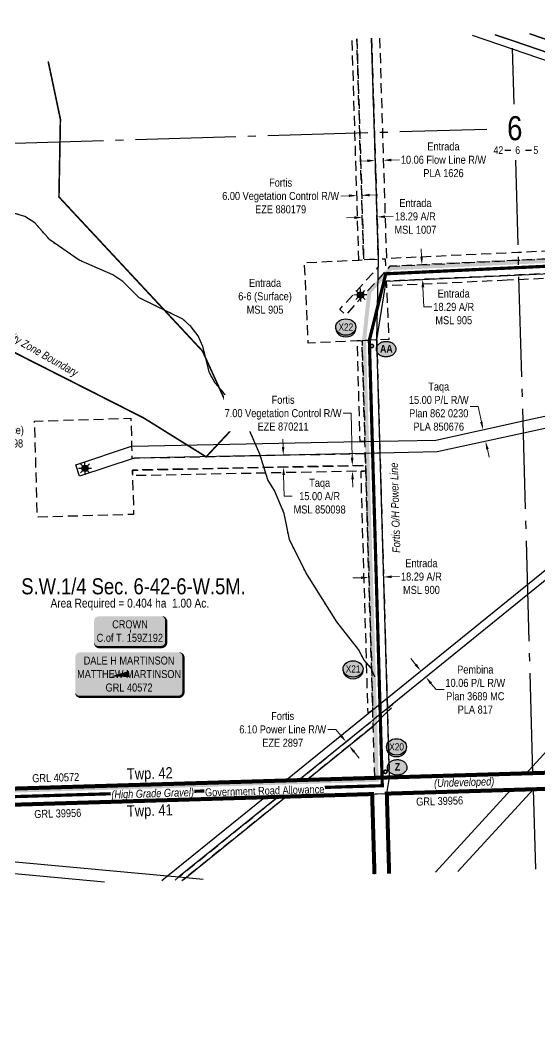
# Model space of a CAD drawing. Extents: x 632269 to 650517, y 5825252 to 5832959.
# Drawn here: x 644818 to 645466, y 5827547 to 5828815 of the extents above; entities that cross this region are included whole.
import ezdxf
from ezdxf.enums import TextEntityAlignment as Align

# ---------------------------------------------------------------- set-up
doc = ezdxf.new("R2010")
doc.units = 0
doc.header["$LTSCALE"] = 5
doc.header["$PDMODE"] = 35
doc.header["$PDSIZE"] = 10
for name, pattern in [('CENTERLINEX3', [5, 2.5, -1, 0.5, -1]), ('DASHDOT2', [12.7, 6.35, -3.175, 0, -3.175]), ('foc-ACCESSROAD', [3.75, 2.5, -1.25]), ('foc-FLOWLINE', [3.75, 2.5, -1.25]), ('foc-QUARTERLINE', [33, 25, -3, 2, -3]), ('foc-WHEELTRACKS', [2, 0.4, -1.6])]:
    doc.linetypes.add(name, pattern=pattern)
doc.layers.get('Defpoints').update_dxf_attribs({"color": 9})
for name, color, linetype in [('10', 1, 'Continuous'), ('9', 3, 'Continuous'), ('AS-OWNER', 7, 'Continuous'), ('AS-POWER', 104, 'foc-POWER'), ('AS-POWER-T', 104, 'Continuous'), ('AS-ROADS', 254, 'Continuous'), ('AS-WILDLIFE', 131, 'DASHDOT2'), ('C-RW', 13, 'Continuous'), ('C-SYMBOL', 7, 'Continuous'), ('C-WS-S', 8, 'Continuous'), ('D-TXT', 6, 'Continuous'), ('F-AR', 190, 'foc-ACCESSROAD'), ('F-EZE', 190, 'foc-FLOWLINE'), ('F-FLOWLINE', 190, 'foc-FLOWLINE'), ('F-RW', 190, 'Continuous'), ('F-WS', 190, 'foc-ACCESSROAD'), ('L-AREAREQUIRED', 7, 'Continuous'), ('L-ROAD-T', 7, 'Continuous'), ('L-SEC', 7, 'Continuous'), ('L-SECLBL', 7, 'Continuous'), ('L-SECQ', 8, 'foc-QUARTERLINE'), ('P-CROSSINGS', 250, 'Continuous'), ('P-PROPOSED-WL1', 10, 'Continuous'), ('P-STATION', 7, 'Continuous'), ('T-WATER-P3', 160, 'foc-WHEELTRACKS')]:
    doc.layers.add(name, color=color, linetype=linetype)
doc.layers.add('AS-TRAPPER BOUNDARY', color=7, linetype='CENTERLINEX3', true_color=0xb85c00, transparency=0.6)
doc.layers.add('AS-TRAPPER-T', color=7, linetype='Continuous', true_color=0xc26100)
doc.layers.add('P-PROPOSED-WL4', color=7, linetype='Continuous', true_color=0x5b5bc8)
for name, color, linetype, lineweight in [('F-AR-T', 190, 'Continuous', 9), ('F-EZE-T', 190, 'Continuous', 9), ('F-FLOWLINE-T', 190, 'Continuous', 9), ('F-RW-T', 190, 'Continuous', 9), ('F-WS-T', 190, 'Continuous', 9), ('T-TEXT', 48, 'Continuous', 18)]:
    doc.layers.add(name, color=color, linetype=linetype, lineweight=lineweight)
doc.styles.add('100L', font='ARIALN.TTF', dxfattribs={"height": 11})
doc.styles.add('175L', font='ARIALN.TTF', dxfattribs={"height": 20})
doc.styles.add('240', font='ARIALN.TTF', dxfattribs={"height": 30})
doc.styles.add('80', font='ARIALN.TTF', dxfattribs={"height": 10})
doc.styles.add('80CG', font='ARIALN.TTF', dxfattribs={"height": 10})
doc.styles.add('80L', font='ARIALN.TTF', dxfattribs={"height": 10})
doc.styles.add('80LS', font='ARIALNI.TTF', dxfattribs={"height": 10})
doc.styles.add('BOLD', font='ARIALNB.TTF')
doc.styles.add('Crossing', font='ARIALN.TTF', dxfattribs={"height": 10})
doc.styles.add('foc-LtypeFont', font='ARIALN.TTF', dxfattribs={"height": 7.35})
doc.styles.add('SIMPLEX', font='ARIALN.TTF')
doc.linetypes.add('foc-POWER', pattern='A,6,-1,["P",foc-LtypeFont,S=0.2,R=0,X=-0.625,Y=-0.75],-1.24,4', length=12.24)
doc.linetypes.add('foc-POWER-NOLINE', pattern='A,0,-4,["P",foc-LtypeFont,S=0.2,R=0,X=-0.625,Y=-0.75],-8.24', length=12.24)
doc.linetypes.add('foc-TOPO-flowdirection-NOLINE', pattern='A,0,[">",foc-LtypeFont,S=0.3,R=0,X=0,Y=-0.945],-20,[">",foc-LtypeFont,S=0.3,R=0,X=0,Y=-0.945],0', length=20)
doc.dimstyles.new('Compass 5 000', dxfattribs={"dimscale": 5, "dimtxt": 9, "dimasz": 2, "dimexe": 0.2, "dimexo": 0.0625, "dimgap": 0.5, "dimtad": 0, "dimtih": 1, "dimtoh": 1, "dimzin": 0, "dimdsep": 46, "dimtxsty": '80CG', "dimcen": 0.1, "dimse1": 1, "dimse2": 1, "dimclrd": 256, "dimclrt": 256, "dimaunit": 1, "dimadec": 4, "dimazin": 0, "dimtfac": 0.06, "dimtofl": 0, "dimtmove": 0, "dimatfit": 1, "dimfxl": 0.2, "dimtolj": 1, "dimtzin": 0, "dimlwd": -1, "dimarcsym": 0})

# ---------------------------------------------------------------- blocks, each defined once
blk = doc.blocks.new('L-SECLBL')
at = {"layer": '9', "color": 7}
for p, q in [((-5.1, -27.8), (-12.3, -27.8)), ((20.7, -27.8), (13.5, -27.8))]:
    blk.add_line(p, q, dxfattribs=at)
at = {"layer": '10', "color": 2, "style": 'SIMPLEX'}
blk.add_attdef('SEC', text='', height=30, dxfattribs=at).set_placement((0, 0), align=Align.MIDDLE)
at = {"layer": '10', "color": 5, "style": '80L'}
blk.add_attdef('TWP', text='', height=9.5, dxfattribs=at).set_placement((-14.4, -27.4), align=Align.MIDDLE_RIGHT)
blk.add_attdef('RGE', text='', height=9.5, dxfattribs=at).set_placement((3.6, -27.4), align=Align.MIDDLE_CENTER)
blk.add_attdef('MER', text='', height=9.5, dxfattribs=at).set_placement((23.2, -27.4), align=Align.MIDDLE_LEFT)
blk = doc.blocks.new('*D429')
at = {"layer": 'Defpoints', "color": 0, "transparency": 16777216}
for p in [(645224.2, 5827914.1), (645224.3, 5827914.2), (645228, 5827909.4)]:
    blk.add_point(p, dxfattribs=at)
at = {"layer": 'F-RW-T', "transparency": 16777216}
for p, q in [((645211.7, 5827929.7), (645201.7, 5827929.7)), ((645218, 5827922), (645211.7, 5827929.7)), ((645234.4, 5827901.7), (645240.7, 5827893.9))]:
    blk.add_line(p, q, dxfattribs=at)
for points in [[(645219.3, 5827923), (645216.7, 5827920.9), (645224.3, 5827914.2)], [(645235.7, 5827902.7), (645233.1, 5827900.6), (645228.1, 5827909.4)]]:
    blk.add_solid(points, dxfattribs=at)
at = {"layer": 'F-RW-T', "transparency": 16777216, "insert": (645145.3, 5827929.7), "char_height": 10, "attachment_point": 5, "style": '80CG'}
blk.add_mtext('\\A1;Fortis\\P6.10 Power Line R/W\\PEZE 2897', dxfattribs=at)
blk = doc.blocks.new('*D444')
at = {"layer": 'Defpoints', "color": 0, "transparency": 16777216}
for p in [(645144.2, 5828257.2), (645144.3, 5828250.2), (645232.3, 5828252)]:
    blk.add_point(p, dxfattribs=at)
at = {"layer": 'F-EZE-T', "transparency": 16777216}
for p, q in [((645230.9, 5828324.5), (645220.9, 5828324.5)), ((645232, 5828269), (645230.9, 5828324.5)), ((645232.5, 5828242), (645232.7, 5828232))]:
    blk.add_line(p, q, dxfattribs=at)
for points in [[(645233.6, 5828269), (645230.3, 5828268.9), (645232.2, 5828259)], [(645234.2, 5828242), (645230.8, 5828241.9), (645232.3, 5828252)]]:
    blk.add_solid(points, dxfattribs=at)
at = {"layer": 'F-EZE-T', "transparency": 16777216, "insert": (645145.8, 5828324.5), "char_height": 10, "attachment_point": 5, "style": '80CG', "bg_fill": 3, "box_fill_scale": 1.1, "bg_fill_color": 256, "bg_fill_true_color": 13158600, "bg_fill_transparency": 0}
blk.add_mtext('\\A1;Fortis\\P7.00 Vegetation Control R/W\\PEZE 870211', dxfattribs=at)
blk = doc.blocks.new('*D457')
at = {"layer": 'Defpoints', "color": 0, "transparency": 16777216}
for p in [(645237.9, 5828596.3), (645237.9, 5828593.9), (645243.9, 5828594.1)]:
    blk.add_point(p, dxfattribs=at)
at = {"layer": 'F-EZE-T', "transparency": 16777216}
for p, q in [((645227.9, 5828596), (645217.9, 5828595.7)), ((645253.8, 5828596.8), (645263.8, 5828597.1))]:
    blk.add_line(p, q, dxfattribs=at)
for points in [[(645227.8, 5828597.7), (645227.9, 5828594.4), (645237.9, 5828596.3)], [(645253.8, 5828598.5), (645253.9, 5828595.2), (645243.9, 5828596.5)]]:
    blk.add_solid(points, dxfattribs=at)
at = {"layer": 'F-EZE-T', "transparency": 16777216, "insert": (645142.7, 5828595.7), "char_height": 10, "attachment_point": 5, "style": '80CG'}
blk.add_mtext('\\A1;Fortis\\P6.00 Vegetation Control R/W\\PEZE 880179', dxfattribs=at)
blk = doc.blocks.new('*D505')
at = {"layer": 'Defpoints', "color": 0, "transparency": 16777216}
for p in [(645252.9, 5828117), (645271.2, 5828120), (645271.2, 5828117.5)]:
    blk.add_point(p, dxfattribs=at)
at = {"layer": 'F-AR-T', "transparency": 16777216}
for p, q in [((645242.9, 5828119.1), (645232.9, 5828118.8)), ((645281.2, 5828120.3), (645291.1, 5828120.5))]:
    blk.add_line(p, q, dxfattribs=at)
for points in [[(645242.8, 5828120.8), (645242.9, 5828117.5), (645252.9, 5828119.4)], [(645281.1, 5828121.9), (645281.2, 5828118.6), (645271.2, 5828120)]]:
    blk.add_solid(points, dxfattribs=at)
at = {"layer": 'F-AR-T', "transparency": 16777216, "insert": (645318.4, 5828120.5), "char_height": 10, "attachment_point": 5, "style": '80CG'}
blk.add_mtext('\\A1;Entrada\\P18.29 A/R\\PMSL 900', dxfattribs=at)
blk = doc.blocks.new('*D506')
at = {"layer": 'Defpoints', "color": 0, "transparency": 16777216}
for p in [(645339.6, 5828510.8), (645319.8, 5828491.6), (645340.4, 5828492.5)]:
    blk.add_point(p, dxfattribs=at)
at = {"layer": 'F-AR-T', "transparency": 16777216}
for p, q in [((645318.5, 5828519.8), (645318.1, 5828529.8)), ((645320.3, 5828481.6), (645321.5, 5828457.2)), ((645321.5, 5828457.2), (645331.5, 5828457.2))]:
    blk.add_line(p, q, dxfattribs=at)
for points in [[(645320.2, 5828519.9), (645316.9, 5828519.8), (645319, 5828509.9)], [(645322, 5828481.7), (645318.6, 5828481.5), (645319.8, 5828491.6)]]:
    blk.add_solid(points, dxfattribs=at)
at = {"layer": 'F-AR-T', "transparency": 16777216, "insert": (645358.7, 5828457.2), "char_height": 10, "attachment_point": 5, "style": '80CG'}
blk.add_mtext('\\A1;Entrada\\P18.29 A/R\\PMSL 905', dxfattribs=at)
blk = doc.blocks.new('*D509')
at = {"layer": 'Defpoints', "color": 0, "transparency": 16777216}
for p in [(645244.5, 5828574.3), (645262.8, 5828574.9), (645263, 5828569.6)]:
    blk.add_point(p, dxfattribs=at)
at = {"layer": 'F-AR-T', "transparency": 16777216}
for p, q in [((645273, 5828569.9), (645283, 5828570.2)), ((645234.7, 5828568.7), (645224.7, 5828568.4))]:
    blk.add_line(p, q, dxfattribs=at)
for points in [[(645234.7, 5828570.4), (645234.8, 5828567), (645244.7, 5828569)], [(645272.9, 5828571.5), (645273, 5828568.2), (645263, 5828569.6)]]:
    blk.add_solid(points, dxfattribs=at)
at = {"layer": 'F-AR-T', "transparency": 16777216, "insert": (645310.9, 5828570.2), "char_height": 10, "attachment_point": 5, "style": '80CG'}
blk.add_mtext('\\A1;Entrada\\P18.29 A/R\\PMSL 1007', dxfattribs=at)
blk = doc.blocks.new('*D535')
at = {"layer": 'Defpoints', "color": 0, "transparency": 16777216}
for p in [(645129, 5828271.9), (645129.3, 5828256.9), (645146.3, 5828257.2)]:
    blk.add_point(p, dxfattribs=at)
at = {"layer": 'F-AR-T', "transparency": 16777216}
for p, q in [((645145.8, 5828282.2), (645145.6, 5828292.2)), ((645146.5, 5828247.2), (645147.1, 5828220.9)), ((645147.1, 5828220.9), (645157.1, 5828220.9))]:
    blk.add_line(p, q, dxfattribs=at)
for points in [[(645147.5, 5828282.3), (645144.2, 5828282.2), (645146, 5828272.2)], [(645148.2, 5828247.3), (645144.9, 5828247.2), (645146.3, 5828257.2)]]:
    blk.add_solid(points, dxfattribs=at)
at = {"layer": 'F-AR-T', "transparency": 16777216, "insert": (645191.4, 5828220.9), "char_height": 10, "attachment_point": 5, "style": '80CG'}
blk.add_mtext('\\A1;Taqa\\P15.00 A/R\\PMSL 850098', dxfattribs=at)
blk = doc.blocks.new('*D545')
at = {"layer": 'Defpoints', "color": 0, "transparency": 16777216}
for p in [(645349.3, 5828028.5), (645355.7, 5828020.7), (645324, 5827995)]:
    blk.add_point(p, dxfattribs=at)
at = {"layer": 'F-RW-T', "transparency": 16777216}
for p, q in [((645311.3, 5828010.5), (645305.1, 5828018.3)), ((645330.3, 5827987.2), (645336.6, 5827979.4)), ((645336.6, 5827979.4), (645346.6, 5827979.4))]:
    blk.add_line(p, q, dxfattribs=at)
for points in [[(645312.6, 5828011.6), (645310.1, 5828009.5), (645317.6, 5828002.8)], [(645331.6, 5827988.2), (645329, 5827986.1), (645324, 5827995)]]:
    blk.add_solid(points, dxfattribs=at)
at = {"layer": 'F-RW-T', "transparency": 16777216, "insert": (645385.6, 5827979.4), "char_height": 10, "attachment_point": 5, "style": '80CG'}
blk.add_mtext('\\A1;Pembina\\P10.06 P/L R/W\\PPlan 3689 MC\\PPLA 817', dxfattribs=at)
blk = doc.blocks.new('*D563')
at = {"layer": 'Defpoints', "color": 0, "transparency": 16777216}
for p in [(645260.9, 5828637.9), (645270.9, 5828640.3), (645270.9, 5828638.2)]:
    blk.add_point(p, dxfattribs=at)
at = {"layer": 'F-FLOWLINE-T', "transparency": 16777216}
for p, q in [((645250.8, 5828639.7), (645240.8, 5828639.4)), ((645280.9, 5828640.6), (645290.9, 5828640.9))]:
    blk.add_line(p, q, dxfattribs=at)
for points in [[(645250.8, 5828641.4), (645250.9, 5828638), (645260.8, 5828640)], [(645280.8, 5828642.3), (645280.9, 5828639), (645270.9, 5828640.3)]]:
    blk.add_solid(points, dxfattribs=at)
at = {"layer": 'F-FLOWLINE-T', "transparency": 16777216, "insert": (645345.9, 5828640.9), "char_height": 10, "attachment_point": 5, "style": '80CG'}
blk.add_mtext('\\A1;Entrada\\P10.06 Flow Line R/W\\PPLA 1626', dxfattribs=at)
blk = doc.blocks.new('*D678')
at = {"layer": 'Defpoints', "color": 0, "transparency": 16777216}
for p in [(645395.3, 5828304), (645396.5, 5828304.2), (645399.7, 5828289.5)]:
    blk.add_point(p, dxfattribs=at)
at = {"layer": 'F-RW-T', "transparency": 16777216}
for p, q in [((645389.1, 5828332.7), (645379.1, 5828332.7)), ((645393.2, 5828313.7), (645389.1, 5828332.7)), ((645400.7, 5828279.5), (645402.8, 5828269.8))]:
    blk.add_line(p, q, dxfattribs=at)
for points in [[(645394.8, 5828314.1), (645391.6, 5828313.4), (645395.3, 5828304)], [(645402.3, 5828279.9), (645399, 5828279.2), (645398.5, 5828289.3)]]:
    blk.add_solid(points, dxfattribs=at)
at = {"layer": 'F-RW-T', "transparency": 16777216, "insert": (645340, 5828332.7), "char_height": 10, "attachment_point": 5, "style": '80CG'}
blk.add_mtext('\\A1;Taqa\\P15.00 P/L R/W\\PPlan 862 0230\\PPLA 850676', dxfattribs=at)
blk = doc.blocks.new('GAS')
h = blk.add_hatch(color=255)
h.dxf.hatch_style = 1
edge = h.paths.add_edge_path()
edge.add_arc((0, 0), 0.9, 0, 360)
for p, q in [((-0.81, 0), (-1.62, 0)), ((-0.57, 0.57), (-1.14, 1.14)), ((0, 0.81), (0, 1.62)), ((0.57, 0.57), (1.14, 1.14)), ((1.62, 0), (0.81, 0)), ((-0.57, -0.57), (-1.14, -1.14)), ((0, -0.81), (0, -1.62)), ((1.14, -1.14), (0.57, -0.57))]:
    blk.add_line(p, q)
blk.add_circle((0, 0), 0.8)
blk = doc.blocks.new('AA')
at = {"const_width": 4}
blk.add_lwpolyline([(-1, 0, 1), (1, 0, 1)], format="xyb", close=True, dxfattribs=at)
blk.add_circle((0, 0), 2)
blk = doc.blocks.new('Route_Letters')
h = blk.add_hatch(color=255)
h.dxf.hatch_style = 1
edge = h.paths.add_edge_path()
edge.add_ellipse((-0.1, 0.5), major_axis=(-12, 0), ratio=0.789318, start_angle=0, end_angle=360)
at = {"color": 5}
blk.add_open_spline([(-12.3, 0.5), (-12.3, -0.3), (-12.2, -1), (-11.7, -2.8), (-11.1, -3.9), (-9.6, -5.8), (-8.5, -6.7), (-6.2, -8), (-4.9, -8.5), (-2.1, -9.2), (-0.7, -9.3), (2.2, -9.1), (3.6, -8.8), (6.3, -7.9), (7.5, -7.2), (9.5, -5.6), (10.4, -4.6), (11.6, -2.5), (12, -1.4), (12.2, 0.9), (12, 2.1), (11.2, 4.3), (10.5, 5.4), (8.8, 7.2), (7.7, 8), (5.3, 9.2), (3.9, 9.7), (1.1, 10.2), (-0.4, 10.2), (-3.2, 9.9), (-4.6, 9.6), (-7.2, 8.5), (-8.3, 7.7), (-10.2, 6), (-11, 5), (-12, 2.9), (-12.3, 1.7), (-12.3, 0.5), (-12.3, 0.5), (-12.3, 0.5)], degree=3, knots=[0, 0, 0, 0, 0.219529, 0.219529, 0.575727, 0.575727, 0.931924, 0.931924, 1.288121, 1.288121, 1.644318, 1.644318, 2.000515, 2.000515, 2.356712, 2.356712, 2.712909, 2.712909, 3.069107, 3.069107, 3.425304, 3.425304, 3.781501, 3.781501, 4.137698, 4.137698, 4.493895, 4.493895, 4.850092, 4.850092, 5.20629, 5.20629, 5.562487, 5.562487, 5.918684, 5.918684, 6.274881, 6.274881, 6.283185, 6.283185, 6.283185, 6.283185], dxfattribs=at)
at = {"color": 14, "style": 'BOLD'}
blk.add_attdef('A', text='', height=9.5, dxfattribs=at).set_placement((0.2, 1), align=Align.MIDDLE)
blk = doc.blocks.new('*U773')
h = blk.add_hatch(color=59)
edge = h.paths.add_edge_path()
edge.add_line((-39, -20), (39, -20))
edge.add_arc((39, -14), 6, 270, 360)
edge.add_line((45, -14), (45, 12.5))
edge.add_arc((39, 12.5), 6, 0, 90)
edge.add_line((39, 18.5), (-39, 18.5))
edge.add_arc((-39, 12.5), 6, 90, 180)
edge.add_line((-45, 12.5), (-45, -14))
edge.add_arc((-39, -14), 6, 180, 270)
at = {"color": 1, "flags": 128}
blk.add_lwpolyline([(-39, -20, 3, 3, 0), (39, -20, 3, 3, 0.414214), (45, -14, 3, 3, 0), (45, 12.5, 3, 0, 0.414214), (39, 18.5, 0, 0, 0), (-39, 18.5, 0, 0, 0.414214), (-45, 12.5, 0, 0, 0), (-45, -14, 0, 3, 0.414214)], format="xyseb", close=True, dxfattribs=at)
blk.add_lwpolyline([(1.3, -0.1, 0, 7.5, 0), (0, 0, 0, 0, 0)], format="xyseb", dxfattribs=at)
at = {"color": 1, "style": '80'}
blk.add_attdef('ENTER_TEXT_001', (-37, -5), '', height=10, dxfattribs=at)
blk = doc.blocks.new('*U831')
h = blk.add_hatch(color=59)
edge = h.paths.add_edge_path()
edge.add_line((-61.5, -28.5), (61.5, -28.5))
edge.add_arc((61.5, -22.5), 6, 270, 360)
edge.add_line((67.5, -22.5), (67.5, 21))
edge.add_arc((61.5, 21), 6, 0, 90)
edge.add_line((61.5, 27), (-61.5, 27))
edge.add_arc((-61.5, 21), 6, 90, 180)
edge.add_line((-67.5, 21), (-67.5, -22.5))
edge.add_arc((-61.5, -22.5), 6, 180, 270)
at = {"color": 1, "flags": 128}
blk.add_lwpolyline([(-61.5, -28.5, 3, 3, 0), (61.5, -28.5, 3, 3, 0.414214), (67.5, -22.5, 3, 3, 0), (67.5, 21, 3, 0, 0.414214), (61.5, 27, 0, 0, 0), (-61.5, 27, 0, 0, 0.414214), (-67.5, 21, 0, 0, 0), (-67.5, -22.5, 0, 3, 0.414214)], format="xyseb", close=True, dxfattribs=at)
blk.add_lwpolyline([(-23.6, -3, 0, 7.5, 0), (0, 0, 0, 0, 0)], format="xyseb", dxfattribs=at)
at = {"color": 1, "style": '80'}
blk.add_attdef('ENTER_TEXT_001', (-37, -5), '', height=10, dxfattribs=at)
blk = doc.blocks.new('xing2')
h = blk.add_hatch(color=50)
h.dxf.hatch_style = 1
edge = h.paths.add_edge_path()
edge.add_ellipse((0, 0), major_axis=(-12.5, 0), ratio=0.816297, start_angle=0, end_angle=360)
h = blk.add_hatch(color=250)
h.dxf.hatch_style = 1
edge = h.paths.add_edge_path()
edge.add_ellipse((0, -2), major_axis=(-12.5, 0), ratio=0.816297, start_angle=0, end_angle=180)
edge.add_line((12.5, -2), (12.5, 0))
edge.add_ellipse((0, 0), major_axis=(-12.5, 0), ratio=0.816297, start_angle=0, end_angle=180, ccw=False)
edge.add_line((-12.5, 0), (-12.5, -2))
at = {"color": 250}
blk.add_ellipse((0, 0), major_axis=(-12.5, 0), ratio=0.816297, dxfattribs=at)
blk.add_ellipse((0, -2), major_axis=(-12.5, 0), ratio=0.816297, start_param=0, end_param=3.141593, dxfattribs=at)
at = {"color": 250, "style": 'Crossing'}
blk.add_attdef('CROSSING', text='', height=9, dxfattribs=at).set_placement((0.1, 0), align=Align.MIDDLE_CENTER)
at = {"color": 250, "style": 'Crossing', "flags": 1}
for tag, p in [('OWNER', (0.1, -12.5)), ('DESCRIPTION', (0.1, -25.8)), ('LOCATION', (0.1, -39.3)), ('DWG_REF', (0.1, -52.8))]:
    blk.add_attdef(tag, text='', height=9, dxfattribs=at).set_placement(p, align=Align.MIDDLE_CENTER)

msp = doc.modelspace()

# ---------------------------------------------------------------- hatches: boundary and pattern name
at = {"layer": 'P-PROPOSED-WL1', "linetype": 'Continuous'}
h = msp.add_hatch(color=256, dxfattribs=at)
h.dxf.hatch_style = 1
h.paths.add_polyline_path([(645260.123, 5827869.226), (645258.247, 5827933.855), (645258.024, 5827941.526), (645257.657, 5827954.171), (645249.005, 5828252.285), (645248.802, 5828259.287), (645248.366, 5828274.291), (645247.931, 5828289.274), (645244.277, 5828415.175), (645250.963, 5828477.039), (645279.135, 5828507.983), (645424.327, 5828514.792), (645968.664, 5828540.319), (645977.07, 5828540.715), (646077.939, 5828536.941), (646092.702, 5828537.224), (646102.752, 5828537.418), (646157.951, 5828538.479), (646168.009, 5828538.673), (646229.083, 5828539.848), (646229.318, 5828534.854), (646168.106, 5828533.676), (646158.047, 5828533.482), (646102.849, 5828532.421), (646092.798, 5828532.227), (646077.894, 5828531.941), (645977.094, 5828535.712), (645968.898, 5828535.326), (645424.562, 5828509.799), (645281.437, 5828503.087), (645255.757, 5828474.881), (645249.283, 5828414.978), (645252.928, 5828289.419), (645253.363, 5828274.436), (645253.798, 5828259.432), (645254.001, 5828252.43), (645262.653, 5827954.316), (645263.02, 5827941.671), (645263.243, 5827934), (645265.119, 5827869.374)])
at = {"layer": 'P-PROPOSED-WL4', "linetype": 'Continuous'}
h = msp.add_hatch(color=256, dxfattribs=at)
h.dxf.hatch_style = 1
h.paths.add_polyline_path([(645265.264, 5827864.36), (644655.672, 5827846.257), (644635.606, 5827845.66), (644520.545, 5827842.553), (644520.969, 5827827.441), (644515.973, 5827827.297), (644515.409, 5827847.415), (644635.465, 5827850.657), (644655.524, 5827851.253), (645265.119, 5827869.374)])

# ---------------------------------------------------------------- linework, layer by layer
at = {"layer": 'AS-POWER', "flags": 128}
for points in [[(645262.562, 5828416.032), (645264.619, 5828516.891), (645256.155, 5828792.608)], [(645278.097, 5827749.623), (645275.196, 5827849.536), (645278.416, 5827869.753), (645262.562, 5828416.032), (645274.376, 5828489.44), (645977.921, 5828522.435), (646078.835, 5828518.654), (646229.942, 5828521.561), (646837.529, 5828524.065), (647693.799, 5828545.378), (647712.46, 5828531.032), (647862.97, 5828533.564), (648441.582, 5828538.635), (648533.048, 5828541.172), (648689.643, 5828543.355), (649051.068, 5828545.226), (649100.606, 5828544.114), (649184.702, 5828540.199), (649294.76, 5828639.407), (649513.959, 5828641.249)]]:
    msp.add_lwpolyline(points, dxfattribs=at)
at = {"layer": 'AS-POWER', "linetype": 'foc-POWER-NOLINE', "flags": 128}
msp.add_lwpolyline([(645175.376, 5827866.686), (645258.247, 5827933.855), (645276.024, 5827952.186)], dxfattribs=at)
at = {"layer": 'AS-ROADS', "const_width": 3.999, "flags": 128}
msp.add_lwpolyline([(646250.046, 5828530.384), (646229.766, 5828530.706), (646078.659, 5828527.8), (645977.493, 5828531.572), (645273.947, 5828498.577), (645253.419, 5828415.604), (645269.568, 5827859.442), (644635.722, 5827840.6), (644533.25, 5827837.825), (644536.772, 5827707.745), (644474.225, 5827661.409), (644390.099, 5827536.894), (644409.185, 5826874.702), (644412.309, 5826762.743), (644396.172, 5826762.419), (643862.692, 5826751.716), (643799.269, 5826750.442), (643782.899, 5826750.114), (643722.317, 5826748.879), (643604.539, 5826745.622), (643057.303, 5826167.253)], dxfattribs=at)
at = {"layer": 'AS-TRAPPER BOUNDARY', "const_width": 4.998, "flags": 128}
msp.add_lwpolyline([(645278.097, 5827749.623), (645275.196, 5827849.536), (645458.114, 5827854.986), (646058.875, 5827872.834), (646063.316, 5827771.854)], dxfattribs=at)
at = {"layer": 'AS-WILDLIFE', "const_width": 1.999, "flags": 128}
msp.add_lwpolyline([(644852.69, 5828763.7), (644857.313, 5828742), (644867.938, 5828691.5), (644866.125, 5828594.5), (645045.312, 5828402), (645045.937, 5828400.5), (645072.75, 5828341.5), (645075.5, 5828324.5), (645079.188, 5828301.5), (645049.75, 5828270), (645039.375, 5828276.5), (644972, 5828318.5), (644755, 5828428.5), (644620.312, 5828506), (644396.375, 5828657.5), (644264.646, 5828746.909)], dxfattribs=at)
at = {"layer": 'C-RW'}
for points in [[(645725.504, 5828689.152), (645431.789, 5828789.702), (645410.429, 5828797.013)], [(645453.769, 5828798.25), (645768.688, 5828690.454)]]:
    msp.add_lwpolyline(points, dxfattribs=at)
at = {"layer": 'F-AR', "flags": 128}
msp.add_lwpolyline([(645256.155, 5828792.608), (645259.762, 5828675.099), (645264.619, 5828516.891), (645246.328, 5828516.032), (645241.456, 5828674.546), (645237.845, 5828792.085)], dxfattribs=at)
msp.add_lwpolyline([(645278.416, 5827869.753), (645260.123, 5827869.208), (645258.247, 5827933.855), (645258.024, 5827941.526), (645257.657, 5827954.171), (645249.005, 5828252.285), (645248.802, 5828259.287), (645248.366, 5828274.291), (645247.931, 5828289.274), (645244.277, 5828415.175), (645262.562, 5828416.032), (645266.23, 5828289.64), (645266.665, 5828274.656), (645275.545, 5827968.667), (645275.912, 5827956.022), (645276.024, 5827952.186), (645278.416, 5827869.753)], close=True, dxfattribs=at)
at = {"layer": 'F-EZE', "flags": 128}
for points in [[(645237.845, 5828792.085), (645241.457, 5828674.546), (645246.328, 5828516.032), (645240.329, 5828515.75), (645235.455, 5828674.364), (645231.843, 5828791.913)], [(645011.015, 5827741.683), (645015.796, 5827745.545), (645139.529, 5827845.5), (645149.604, 5827845.8), (645024.507, 5827744.74), (645019.629, 5827740.8)]]:
    msp.add_lwpolyline(points, dxfattribs=at)
for points in [[(645425.466, 5828490.515), (645274.657, 5828483.442), (645274.376, 5828489.44), (645425.185, 5828496.513), (645440.026, 5828497.209), (645597.842, 5828504.611), (645627.83, 5828506.016), (645948.469, 5828521.053), (645941.843, 5828514.732), (645598.124, 5828498.613), (645440.195, 5828491.206), (645425.466, 5828490.515)], [(645247.931, 5828289.274), (645244.127, 5828289.198), (645241.928, 5828289.155), (645238.278, 5828414.894), (645244.277, 5828415.175), (645247.931, 5828289.274)], [(645248.802, 5828259.287), (645249.005, 5828252.285), (645243.001, 5828252.165), (644957.883, 5828246.451), (644957.679, 5828253.452), (645248.802, 5828259.287)], [(645249.005, 5828252.285), (645257.657, 5827954.171), (645253.939, 5827951.159), (645251.789, 5827949.416), (645243.001, 5828252.165), (645249.005, 5828252.285)], [(645276.024, 5827952.186), (645275.912, 5827956.022), (645282.073, 5827961.015), (645283.994, 5827958.645), (645276.024, 5827952.186)], [(645258.247, 5827933.855), (645175.376, 5827866.686), (645165.317, 5827866.387), (645254.306, 5827938.512), (645258.024, 5827941.526), (645258.247, 5827933.855)]]:
    msp.add_lwpolyline(points, close=True, dxfattribs=at)
at = {"layer": 'F-FLOWLINE', "flags": 128}
for points in [[(646042.861, 5828815.071), (646044.093, 5828699.337), (646044.101, 5828698.771), (646044.31, 5828679.179), (646044.586, 5828664.106), (646044.71, 5828648.809), (646044.764, 5828638.775), (646045.287, 5828571.656), (646045.562, 5828561.605), (646045.643, 5828554.01), (646051.591, 5828554.289), (646063.864, 5828554.865), (646087.643, 5828555.98), (646087.811, 5828547.199), (646092.834, 5828547.296), (646102.885, 5828547.489), (646158.087, 5828548.55), (646168.145, 5828548.744), (646228.611, 5828549.908), (646229.083, 5828539.848), (646168.009, 5828538.673), (646157.951, 5828538.479), (646102.752, 5828537.418), (646092.702, 5828537.224), (646077.939, 5828536.941), (646077.776, 5828545.44), (646063.97, 5828544.792), (646059.507, 5828544.583), (646053.501, 5828544.301), (646051.693, 5828544.216), (646049.434, 5828544.11), (646045.774, 5828543.938), (646045.405, 5828543.921), (646031.92, 5828443.514), (646031.603, 5828441.194), (646029.55, 5828425.915), (646028.791, 5828420.268), (646028.35, 5828416.987), (646029.128, 5828399.288), (646051.405, 5827892.731), (646041.342, 5827892.432), (646019.2, 5828395.924), (646018.285, 5828416.708), (646018.255, 5828417.406), (646019.248, 5828424.801), (646021.31, 5828440.147), (646021.698, 5828443.031), (646027.912, 5828489.275), (646035.19, 5828543.442), (646032.406, 5828543.312), (646020.113, 5828542.735), (645983.979, 5828541.039), (645977.07, 5828540.715), (645968.664, 5828540.319), (645439.511, 5828515.504), (645424.327, 5828514.792), (645279.135, 5828507.983), (645223.854, 5828447.264), (645216.411, 5828454.04), (645264.913, 5828507.316), (645264.619, 5828516.891), (645259.763, 5828675.099), (645256.155, 5828792.608)], [(645266.167, 5828792.893), (645269.784, 5828675.402), (645274.662, 5828517.851), (645423.856, 5828524.848), (645439.227, 5828525.568), (645979.773, 5828550.918), (645995.088, 5828551.637), (646020.014, 5828552.808), (646034.966, 5828553.509), (646034.888, 5828561.504), (646034.79, 5828571.558), (646034.126, 5828639.626), (646034.028, 5828649.66), (646033.879, 5828664.961), (646033.732, 5828680.024), (646033.552, 5828698.452), (646033.536, 5828700.104), (646032.418, 5828814.773)]]:
    msp.add_lwpolyline(points, dxfattribs=at)
at = {"layer": 'F-RW'}
for points in [[(645697.149, 5828688.296), (645432.089, 5828779.034), (645381.921, 5828796.199)], [(645410.429, 5828797.013), (645431.789, 5828789.702), (645725.504, 5828689.152)], [(645768.688, 5828690.454), (645453.769, 5828798.25)], [(645771.788, 5828370.779), (645445.593, 5828299.576), (645445.593, 5828299.576), (645337.968, 5828276.087), (645266.665, 5828274.656), (645262.86, 5828274.58), (645248.366, 5828274.291), (644960.165, 5828268.515), (644891.936, 5828245.875), (644887.207, 5828260.105), (644956.811, 5828283.203), (644957.589, 5828283.46), (645241.928, 5828289.154), (645244.127, 5828289.198), (645247.931, 5828289.274), (645266.23, 5828289.64), (645336.204, 5828291.043), (645445.163, 5828314.825), (645605.114, 5828349.736)], [(645553.277, 5828180.804), (645451.267, 5828098.119), (645282.073, 5827961.015), (645275.912, 5827956.022), (645272.193, 5827953.008), (645258.024, 5827941.526), (645254.306, 5827938.512), (645165.317, 5827866.387), (645148.739, 5827865.894), (645251.789, 5827949.416), (645253.939, 5827951.159), (645257.657, 5827954.171), (645271.827, 5827965.654), (645275.545, 5827968.667), (645450.911, 5828110.766), (645546.941, 5828188.615)], [(645476.809, 5827875.661), (645457.548, 5827875.089), (645448.945, 5827874.832), (645457.298, 5827883.957), (645621.636, 5828063.503)], [(645335.763, 5827751.337), (645430.006, 5827854.148), (645458.114, 5827854.986), (645363.723, 5827752.168)], [(644994.403, 5827741.189), (645001.436, 5827746.872), (645122.915, 5827845.005), (645139.529, 5827845.5), (645015.796, 5827745.545), (645011.015, 5827741.683)], [(644922.926, 5827739.065), (644658.005, 5827763.535), (644657.582, 5827778.632), (645001.436, 5827746.872), (645015.796, 5827745.545), (645024.507, 5827744.74), (645046.261, 5827742.731)]]:
    msp.add_lwpolyline(points, dxfattribs=at)
at = {"layer": 'F-WS', "flags": 128}
for points in [[(645977.349, 5828534.713), (645977.921, 5828522.435), (645963.784, 5828521.772), (645948.469, 5828521.053), (645627.83, 5828506.015), (645597.842, 5828504.61), (645440.027, 5828497.209), (645425.185, 5828496.513), (645274.376, 5828489.44), (645274.657, 5828483.442), (645277.784, 5828416.747), (645262.562, 5828416.032), (645244.277, 5828415.175), (645238.278, 5828414.894), (645177.245, 5828412.03), (645172.53, 5828512.571), (645240.329, 5828515.75), (645246.328, 5828516.032), (645264.619, 5828516.891), (645273.07, 5828517.286), (645273.518, 5828507.72), (645279.135, 5828507.983), (645424.327, 5828514.792), (645439.511, 5828515.504), (645968.664, 5828540.319), (645977.07, 5828540.716), (645977.349, 5828534.713)], [(645248.366, 5828274.291), (645248.802, 5828259.287), (644957.679, 5828253.452), (644957.883, 5828246.451), (644959.292, 5828198.166), (644839.264, 5828194.664), (644835.763, 5828314.692), (644955.791, 5828318.193), (644956.811, 5828283.203), (644957.241, 5828268.456), (644960.165, 5828268.515), (645248.366, 5828274.291)]]:
    msp.add_lwpolyline(points, close=True, dxfattribs=at)
msp.add_lwpolyline([(645259.803, 5827749.079), (645256.902, 5827848.991), (645260.721, 5827849.105), (645275.196, 5827849.536), (645278.097, 5827749.623)], dxfattribs=at)
at = {"layer": 'L-SEC'}
for p, q in [((645457.516, 5827875.094), (646259.519, 5827898.936)), ((644655.524, 5827851.253), (645457.516, 5827875.094)), ((645458.114, 5827854.986), (646260.117, 5827878.828)), ((644656.116, 5827831.145), (645458.114, 5827854.986))]:
    msp.add_line(p, q, dxfattribs=at)
at = {"layer": 'L-SECQ'}
for p, q in [((645434.023, 5828710.367), (645432.055, 5828780.243)), ((644631.836, 5828656.144), (645400.102, 5828679.338)), ((645457.548, 5827875.09), (645435.993, 5828640.418)), ((645461.014, 5827755.06), (645458.114, 5827854.986))]:
    msp.add_line(p, q, dxfattribs=at)
at = {"layer": 'T-WATER-P3', "flags": 128}
msp.add_lwpolyline([(645260.451, 5827995.287), (645255.786, 5828006.299), (645247.01, 5828016.098), (645239.972, 5828029.317), (645212.688, 5828063.945), (645174.199, 5828125.488), (645153.595, 5828166.78), (645147.316, 5828199.353), (645134.986, 5828228.088), (645126.837, 5828241.231), (645116.899, 5828273.454), (645104.308, 5828302.184), (645071.156, 5828350.632), (645060.928, 5828362.117), (645053.763, 5828374.879), (645045.649, 5828407.903), (645039.724, 5828420.996), (645031.261, 5828432.495), (645020.787, 5828442.093), (644966.301, 5828468.59), (644945.801, 5828488.955), (644933.507, 5828497.161), (644891.181, 5828515.78), (644854.819, 5828540.792), (644836.141, 5828562.285), (644823.718, 5828570.293), (644758.373, 5828589.313), (644729.245, 5828601.178), (644717.218, 5828608.666), (644708.042, 5828619.443), (644696.169, 5828648.38), (644676.059, 5828669.008), (644659.191, 5828692.933), (644638.628, 5828712.972), (644601.369, 5828735.818), (644580.855, 5828755.938)], dxfattribs=at)
at = {"layer": 'T-WATER-P3', "linetype": 'foc-TOPO-flowdirection-NOLINE', "flags": 128}
msp.add_lwpolyline([(645260.451, 5827995.287), (645255.786, 5828006.299), (645247.01, 5828016.098), (645239.972, 5828029.317), (645212.688, 5828063.945), (645174.199, 5828125.488), (645153.595, 5828166.78), (645147.316, 5828199.353), (645134.986, 5828228.088), (645126.837, 5828241.231), (645116.899, 5828273.454), (645104.308, 5828302.184), (645071.156, 5828350.632), (645060.928, 5828362.117), (645053.763, 5828374.879), (645045.649, 5828407.903), (645039.724, 5828420.996), (645031.261, 5828432.495), (645020.787, 5828442.093), (644966.301, 5828468.59), (644945.801, 5828488.955), (644933.507, 5828497.161), (644891.181, 5828515.78), (644854.819, 5828540.792), (644836.141, 5828562.285), (644823.718, 5828570.293), (644758.373, 5828589.313), (644729.245, 5828601.178), (644717.218, 5828608.666), (644708.042, 5828619.443), (644696.169, 5828648.38), (644676.059, 5828669.008), (644659.191, 5828692.933), (644638.628, 5828712.972), (644601.369, 5828735.818), (644580.855, 5828755.938)], dxfattribs=at)

# ---------------------------------------------------------------- block references
at = {"layer": 'AS-OWNER'}
ref = msp.add_blockref('*U831', (644953.928, 5827998.855), dxfattribs=dict(at, xscale=0.999675, yscale=0.999675, zscale=0.999675))
ref.add_attrib('ENTER_TEXT_001', 'DALE H MARTINSON', (644897.006, 5828010.695), dxfattribs={"layer": '0', "color": 1, "height": 9.99675, "style": '80'})
ref.add_attrib('ENTER_TEXT_002', 'MATTHEW MARTINSON', (644888.748, 5827993.856), dxfattribs={"layer": '0', "color": 1, "height": 9.99675, "style": '80'})
ref.add_attrib('ENTER_TEXT_003', 'GRL 40572', (644924.278, 5827977.018), dxfattribs={"layer": '0', "color": 1, "height": 9.9968, "style": '80'})
at = {"layer": 'C-WS-S', "xscale": 4.998345000000032, "yscale": 4.998345000000032, "zscale": 4.998345000000032, "rotation": 0.08236396073204832}
for p in [(645242.277, 5828472.113), (644898.597, 5828255.646)]:
    msp.add_blockref('GAS', p, dxfattribs=at)
at = {"layer": 'L-SECLBL'}
msp.add_blockref('L-SECLBL', (645434.867, 5828680.387), dxfattribs=at).add_auto_attribs({'SEC': '6', 'TWP': '42', 'RGE': '6', 'MER': '5'})
at = {"layer": 'P-CROSSINGS', "color": 4, "xscale": 0.999675, "yscale": 0.999675, "zscale": 0.999675}
for p, values in [((645224.013, 5828432.09), {'CROSSING': 'X22'}), ((645233.045, 5828005.186), {'CROSSING': 'X21'}), ((645287.307, 5827907.93), {'CROSSING': 'X20'})]:
    msp.add_blockref('xing2', p, dxfattribs=at).add_auto_attribs(values)
at = {"layer": 'P-STATION', "xscale": 0.9993181160249874, "yscale": 0.9993181160249874, "zscale": 0.9993181160249874}
for p in [(645256.577, 5828408.427), (645273.457, 5827876.792)]:
    msp.add_blockref('AA', p, dxfattribs=at)
at = {"layer": 'P-STATION'}
ref = msp.add_blockref('Route_Letters', (645274.427, 5828404.068), dxfattribs=dict(at, xscale=0.9993181160249874, yscale=0.9993181160249874, zscale=0.9993181160249874))
ref.add_attrib('A', 'AA', dxfattribs={"layer": '0', "color": 170, "height": 9.4935, "style": 'BOLD'}).set_placement((645274.652, 5828405.043), align=Align.MIDDLE)
ref = msp.add_blockref('Route_Letters', (645288.253, 5827881.895), dxfattribs=dict(at, xscale=0.9993181160249874, yscale=0.9993181160249874, zscale=0.9993181160249874))
ref.add_attrib('A', 'Z', dxfattribs={"layer": '0', "color": 170, "height": 9.494, "style": 'BOLD'}).set_placement((645288.477, 5827882.87), align=Align.MIDDLE)

# ---------------------------------------------------------------- texts
at = {"layer": 'AS-WILDLIFE', "insert": (644790.198, 5828428.598), "char_height": 9.99675, "attachment_point": 5, "rotation": 330.344263, "style": '240'}
msp.add_mtext_dynamic_manual_height_columns('{\\fArial Narrow|b0|i1|c0|p34;Key Wildlife and Biodiversity Zone Boundary}', width=226.14517, gutter_width=44.985, heights=[0], dxfattribs=at)
at = {"layer": 'C-SYMBOL', "color": 3, "style": '175L'}
msp.add_text('S.W.1/4 Sec. 6-42-6-W.5M.', height=19.9935, dxfattribs=at).set_placement((644959.121, 5828092.391), align=Align.BOTTOM_CENTER)
at = {"layer": 'D-TXT', "color": 3, "char_height": 14, "attachment_point": 1, "rotation": 1.613644, "style": '80L'}
for s, width, insert in [('Twp. 42', 56.34055, (644950.785, 5827881.046)), ('Twp. 41', 54.22049, (644950.785, 5827834.828))]:
    msp.add_mtext_dynamic_manual_height_columns(s, width=width, gutter_width=47.5, heights=[0], dxfattribs=dict(at, insert=insert))

# ---------------------------------------------------------------- dimensions: what is measured, and where the dimension line sits
at = {"layer": 'F-AR-T'}
for p1, p2, distance, text, picture, middle in [((645244.536, 5828574.347), (645262.838, 5828574.909), -5.357, 'Entrada\\P18.29 A/R\\PMSL 1007', '*D509', (645310.909, 5828570.168)), ((645252.931, 5828117), (645271.225, 5828117.53), 2.431, 'Entrada\\P18.29 A/R\\PMSL 900', '*D505', (645318.428, 5828120.54))]:
    dim = msp.add_aligned_dim(p1=p1, p2=p2, distance=distance, text=text, dimstyle='Compass 5 000', dxfattribs=at)
    dim.commit()
    dim.dimension.update_dxf_attribs({"geometry": picture, "text_midpoint": middle})
for base, p1, p2, angle, text, picture, middle in [((645319.846, 5828491.572), (645339.589, 5828510.818), (645340.446, 5828492.538), 272.685213, 'Entrada\\P18.29 A/R\\PMSL 905', '*D506', (645358.742, 5828457.157)), ((645146.333, 5828257.233), (645128.977, 5828271.898), (645129.278, 5828256.891), 271.148145, 'Taqa\\P15.00 A/R\\PMSL 850098', '*D535', (645191.358, 5828220.919))]:
    dim = msp.add_linear_dim(base=base, p1=p1, p2=p2, angle=angle, text=text, dimstyle='Compass 5 000', dxfattribs=at)
    dim.commit()
    dim.dimension.update_dxf_attribs({"geometry": picture, "text_midpoint": middle, "dimtype": 161})
at = {"layer": 'F-EZE-T', "color": 3}
dim = msp.add_aligned_dim(p1=(645243.928, 5828594.115), p2=(645237.927, 5828593.93), distance=-2.411, text='Fortis\\P6.00 Vegetation Control R/W\\PEZE 880179', dimstyle='Compass 5 000', dxfattribs=at)
dim.commit()
dim.dimension.update_dxf_attribs({"geometry": '*D457', "text_midpoint": (645142.709, 5828595.725)})
at = {"layer": 'F-FLOWLINE-T'}
dim = msp.add_aligned_dim(p1=(645260.904, 5828637.938), p2=(645270.934, 5828638.248), distance=2.076, text='Entrada\\P10.06 Flow Line R/W\\PPLA 1626', dimstyle='Compass 5 000', dxfattribs=at)
dim.commit()
dim.dimension.update_dxf_attribs({"geometry": '*D563', "text_midpoint": (645345.857, 5828640.942)})
at = {"layer": 'F-RW-T'}
for base, p1, p2, angle, text, picture, middle in [((645395.344, 5828303.951), (645399.655, 5828289.55), (645396.458, 5828304.194), 102.312482, 'Taqa\\P15.00 P/L R/W\\PPlan 862 0230\\PPLA 850676', '*D678', (645339.99, 5828332.685)), ((645323.974, 5827994.968), (645349.342, 5828028.465), (645355.671, 5828020.654), 309.019235, 'Pembina\\P10.06 P/L R/W\\PPlan 3689 MC\\PPLA 817', '*D545', (645385.648, 5827979.43))]:
    dim = msp.add_linear_dim(base=base, p1=p1, p2=p2, angle=angle, text=text, dimstyle='Compass 5 000', dxfattribs=at)
    dim.commit()
    dim.dimension.update_dxf_attribs({"geometry": picture, "text_midpoint": middle, "dimtype": 161})
dim = msp.add_aligned_dim(p1=(645228.046, 5827909.377), p2=(645224.205, 5827914.115), distance=-0.111, text='Fortis\\P6.10 Power Line R/W\\PEZE 2897', dimstyle='Compass 5 000', dxfattribs=at)
dim.commit()
dim.dimension.update_dxf_attribs({"geometry": '*D429', "text_midpoint": (645145.337, 5827929.723)})

# ---------------------------------------------------------------- next in the draw order: texts
at = {"layer": 'AS-TRAPPER-T', "insert": (645341.091, 5827840.231), "char_height": 9.99669, "width": 58.10941, "attachment_point": 5, "rotation": 1.704746, "style": '80CG', "bg_fill": 3, "box_fill_scale": 1.15, "bg_fill_color": 256, "bg_fill_true_color": 256, "bg_fill_transparency": 0}
msp.add_mtext('\\A1;GRL 39956', dxfattribs=at)
at = {"layer": 'L-AREAREQUIRED', "color": 5, "insert": (644954.536, 5828092.878), "char_height": 10.99643, "width": 198.86502, "attachment_point": 2, "style": '100L', "bg_fill": 3, "box_fill_scale": 1.15, "bg_fill_color": 256, "bg_fill_true_color": 256, "bg_fill_transparency": 0}
msp.add_mtext('Area Required = 0.404 ha  1.00 Ac.', dxfattribs=at)
at = {"layer": 'L-ROAD-T', "insert": (645122.672, 5827858.108), "char_height": 9.99675, "width": 150.28215, "attachment_point": 2, "rotation": 1.603781, "style": '80L', "bg_fill": 3, "box_fill_scale": 1, "bg_fill_color": 256, "bg_fill_transparency": 0}
msp.add_mtext('Government Road Allowance', dxfattribs=at)

# ---------------------------------------------------------------- next in the draw order: linework, layer by layer
at = {"layer": 'AS-POWER', "linetype": 'foc-POWER-NOLINE', "flags": 128}
msp.add_lwpolyline([(645021.097, 5827741.983), (645149.604, 5827845.8)], dxfattribs=at)
at = {"layer": 'AS-TRAPPER BOUNDARY', "const_width": 4.998, "flags": 128}
for points in [[(644628.808, 5828757.307), (644655.524, 5827851.253), (645457.548, 5827875.09), (646259.174, 5827898.926), (646221.37, 5828704.132), (646220.819, 5828802.765)], [(644702.324, 5826226.361), (644678.566, 5827030.148), (644656.117, 5827831.111), (645256.902, 5827848.991), (645259.803, 5827749.079)]]:
    msp.add_lwpolyline(points, dxfattribs=at)

# ---------------------------------------------------------------- next in the draw order: block references
ref = msp.add_blockref('*U773', (644954.912, 5828052.533), dxfattribs=dict(xscale=0.999675, yscale=0.999675, zscale=0.999675))
ref.add_attrib('ENTER_TEXT_001', 'CROWN', (644932.512, 5828055.954), dxfattribs={"color": 1, "height": 9.9968, "style": '80'})
ref.add_attrib('ENTER_TEXT_002', 'C.of T. 159Z192', (644913.214, 5828039.116), dxfattribs={"color": 1, "height": 9.99675, "style": '80'})

# ---------------------------------------------------------------- next in the draw order: texts
at = {"layer": 'AS-POWER-T', "insert": (645285.666, 5828206.43), "char_height": 9.99669, "width": 112.47067, "attachment_point": 5, "rotation": 91.6624, "style": '80CG', "bg_fill": 3, "box_fill_scale": 1.15, "bg_fill_color": 256, "bg_fill_true_color": 256, "bg_fill_transparency": 0}
msp.add_mtext('\\A1;{\\fArial Narrow|b0|i1|c0|p34;Fortis O/H Power Line}', dxfattribs=at)
at = {"layer": 'AS-TRAPPER-T', "char_height": 9.99669, "width": 58.10941, "attachment_point": 5, "rotation": 1.704746, "style": '80CG', "bg_fill": 3, "box_fill_scale": 1.15, "bg_fill_color": 256, "bg_fill_true_color": 256, "bg_fill_transparency": 0}
for s, insert in [('\\A1;GRL 40572', (644862.084, 5827869.45)), ('\\A1;GRL 39956', (644864.632, 5827824.741))]:
    msp.add_mtext(s, dxfattribs=dict(at, insert=insert))
at = {"layer": 'F-WS-T', "char_height": 9.99669, "width": 66.23769, "attachment_point": 5, "style": '80CG', "bg_fill": 2}
for s, insert in [('\\A1;Entrada\\P6-6 (Surface)\\PMSL 905', (645123.261, 5828470.427)), ('\\A1;Taqa\\P5-6 (Surface)\\PMSL 850098', (644788.935, 5828303.377))]:
    msp.add_mtext(s, dxfattribs=dict(at, insert=insert))
at = {"layer": 'T-TEXT', "char_height": 9.99675, "attachment_point": 2, "rotation": 1.677695, "style": '80LS', "bg_fill": 3, "box_fill_scale": 1, "bg_fill_color": 256, "bg_fill_transparency": 0}
for s, insert, width in [('(Undeveloped)', (645371.586, 5827868.798), 74.55052), ('(High Grade Gravel)', (644982.857, 5827854.899), 104.3568)]:
    msp.add_mtext(s, dxfattribs=dict(at, insert=insert, width=width))

# ---------------------------------------------------------------- next in the draw order: dimensions: what is measured, and where the dimension line sits
at = {"layer": 'F-EZE-T', "color": 3}
dim = msp.add_linear_dim(base=(645232.305, 5828251.95), p1=(645144.195, 5828257.19), p2=(645144.335, 5828250.187), angle=271.148138, text='Fortis\\P7.00 Vegetation Control R/W\\PEZE 870211', dimstyle='Compass 5 000', override={"dimtfill": 1}, dxfattribs=at)
dim.commit()
dim.dimension.update_dxf_attribs({"geometry": '*D444', "text_midpoint": (645145.756, 5828324.453), "dimtype": 161})

doc.saveas('drawing.dxf')
